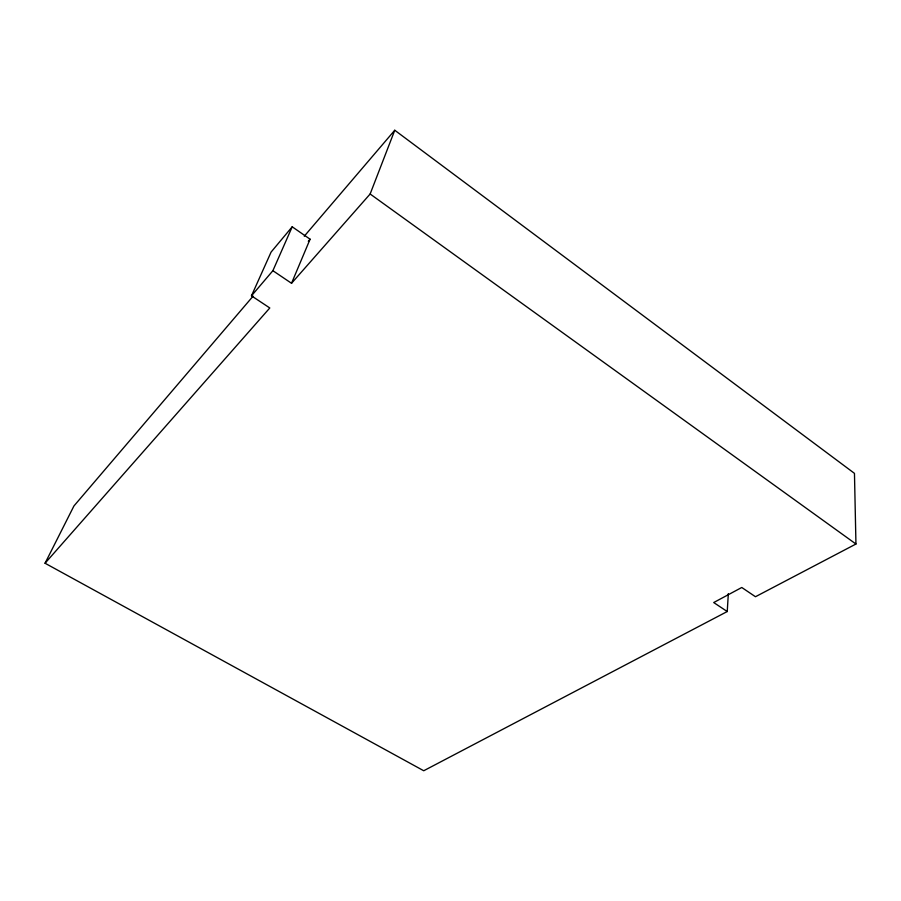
<?xml version="1.0" encoding="UTF-8"?>
<svg xmlns="http://www.w3.org/2000/svg" width="901" height="901" viewBox="0 0 901 901"><rect width="100%" height="100%" fill="white"/><g stroke="black" fill="none" stroke-linecap="round" stroke-linejoin="round"><path stroke-width="1.35" d="M253.08 296.17L73.938 505.968L45.05 563.238L423.729 770.749L727.242 611.531L728.335 593.601M291.53 283.286L310.09 239.204L292.206 226.804L272.89 270.694L291.53 283.286L370.142 193.997L394.762 130.251L854.463 473.363L855.95 544.024L755.466 596.732L741.771 587.486L713.705 602.544L727.242 611.531M45.05 563.238L269.793 307.973L251.48 295.821L271.088 252.089L292.206 226.804M251.48 295.821L272.89 270.694M304.268 236.22L394.762 130.251M308.3 241.277L310.09 239.204M370.142 193.997L855.95 544.024"/></g></svg>
